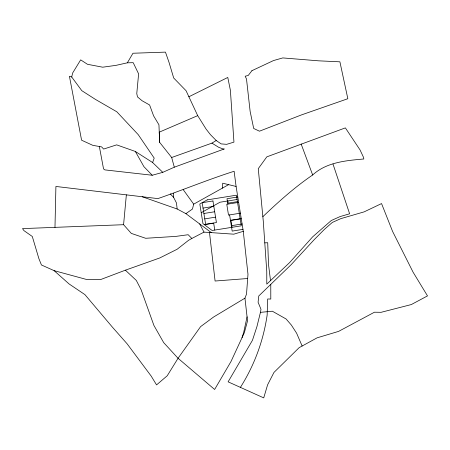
<?xml version="1.0" encoding="UTF-8"?>
<svg xmlns="http://www.w3.org/2000/svg" width="450" height="450" viewBox="0 0 450 450"><rect width="100%" height="100%" fill="white"/><g stroke="black" fill="none" stroke-linecap="round" stroke-linejoin="round"><path stroke-width="0.67" d="M54.979 227.351L55.913 186.458L157.871 198.607C183.375 189.81 208.361 179.477 234.124 171.27L236.098 186.458L243.287 231.328L247.984 274.32L246.516 294.092L244.952 298.164L247.528 320.895L244.339 332.696L230.991 361.53L214.627 389.475L178.054 358.273L163.688 342.624L153.906 325.429L141.12 289.733L136.322 280.446L125.387 270.18L100.474 279.619L86.288 279.399L54.09 270.641L41.439 264.977L38.891 258.643L32.299 236.481L23.963 230.631L22.5 228.611L123.576 224.702L131.304 233.398L145.676 238.281L175.776 236.402L188.179 234.72L191.829 238.472L204.002 232.121L233.781 234.18L243.287 231.328M222.351 188.151L222.711 183.206L236.098 186.458M123.576 224.702L126.36 194.85M247.072 316.845L243.703 332.303L242.049 337.641M260.443 312.351L260.994 309.319L258.086 302.243L258.784 295.954L291.082 264.724L314.044 239.833L324.248 229.517L332.314 222.429L340.774 218.649L364.123 211.871L381.549 203.574L392.597 231.441L413.072 272.16L427.5 295.903L411.311 304.56L381.094 312.311L374.451 312.21L338.597 331.386L317.104 337.832L299.132 347.664L273.971 372.426L267.604 384.806L263.728 397.879L228.111 381.836L252.467 340.267L256.95 326.537L260.443 312.351L272.351 311.214L286.076 318.971L291.341 325.035L296.623 333.225L302.141 346.022M162.793 172.339L152.612 162.529L154.198 158.102L138.24 134.662L116.809 111.774L95.4 99.383L81.793 90.664L71.707 77.001L72.664 72.979L80.668 59.861L87.486 64.299L102.696 67.196L115.999 65.357L127.35 62.814L133.217 62.679L138.617 73.873L136.766 93.623L137.514 96.919L142.082 100.738L149.608 104.991L153.602 115.869L158.946 124.802L159.654 142.358L171.675 157.506L174.308 167.192L162.793 172.339L152.235 175.247L104.884 169.892L103.545 168.902L99.343 146.498M228.634 184.646L193.691 204.154L192.459 209.031L185.901 213.649L177.165 209.002L142.222 196.74M127.35 62.814L132.964 53.246L165.454 52.121L169.003 62.303L173.7 78.013L186.069 90.72L197.702 115.644L206.055 129.032L210.454 134.674L216.203 140.501L221.147 143.893L226.659 144.338L233.949 142.121L230.389 90.298L227.779 77.451L188.803 96.812M240.373 387.36L240.998 386.426A184.826 184.826 0 0 0 259.588 346.95A185.175 185.175 0 0 0 267.148 315.073L267.671 298.997L270.799 299.036L270.776 284.355M262.851 216.681C278.544 201.713 294.688 187.239 312.66 174.982C326.424 162.231 346.016 160.566 363.825 158.991L363.521 157.359L360.045 149.934L345.375 127.879L266.811 156.859L258.266 168.66L263.267 221.04L266.771 271.513L266.794 284.13L289.716 262.485L312.609 236.886L331.301 220.511L340.138 216.557L349.627 213.795L332.983 164.014M171.675 157.506L211.944 143.123L216.203 140.501M244.952 298.164L213.615 317.008L200.61 326.616L178.054 358.273L167.237 375.756L156.549 384.902L151.211 376.127L127.091 343.777L112.584 327.358L84.921 294.621L69.036 283.911L54.09 270.641M191.829 238.472L188.561 240.311L177.159 249.238L159.722 257.974L125.387 270.18M201.212 212.715L219.999 202.224L237.077 199.485M197.702 115.644L159.244 132.165L159.654 142.358M174.308 167.192L224.274 148.961L223.149 148.989L218.616 147.263L211.944 143.123M237.786 196.982L226.991 198.714L227.852 204.109M237.426 201.651L228.172 203.136L227.829 200.97M203.023 208.091L213.823 206.359M238.646 202.382L226.772 204.283L228.504 215.078L240.379 213.176M203.889 213.486L214.684 211.759M204.756 218.886L215.55 217.153M230.451 220.303L241.245 218.571M204.339 224.674L213.671 223.178L214.774 230.068M240.193 218.925L230.94 220.41L232.048 227.301M231.317 225.703L242.111 223.971M242.972 229.371L232.178 231.097L229.584 214.909M247.674 278.516L215.089 281.025L209.486 232.498M264.78 242.871L267.711 242.702L268.515 264.459L270.512 280.62M71.707 77.001L69.429 76.269L81.585 140.197L92.762 145.322L101.649 146.908L103.624 149.068L116.657 144.861L135.349 151.464L152.612 162.529M185.901 213.649L211.348 232.627M152.235 175.247L143.927 166.669L135.349 151.464M170.303 193.894L173.627 197.426L176.462 202.928L177.165 209.002M183.195 189.607L193.691 204.154M199.704 223.942L204.002 232.121M301.157 144.039L312.66 174.982M173.34 193.286L173.627 197.426M251.949 70.672L248.22 75.465L245.177 76.219L246.504 78.998L250.138 111.403L253.688 128.464L259.453 131.197L301.393 114.936L347.839 98.719L339.907 61.819L318.639 60.829L282.774 57.921L273.538 60.547L251.949 70.672M207.236 199.873L199.817 204.013L202.967 223.644L212.141 230.49L241.296 225.821L236.391 195.199L207.236 199.873M212.957 200.964L202.162 202.691L205.622 224.28L216.416 222.553L212.957 200.964"/></g></svg>
